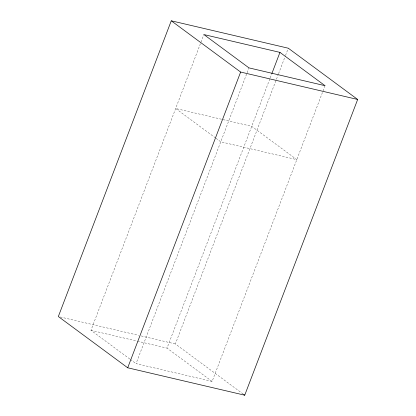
<?xml version="1.0" encoding="UTF-8"?>
<svg xmlns="http://www.w3.org/2000/svg" width="416" height="416" viewBox="0 0 416 416"><rect width="100%" height="100%" fill="white"/><g stroke="black" fill="none" stroke-linecap="round" stroke-linejoin="round"><path stroke-width="0.31" stroke-dasharray="2.08 1.56" d="M129.828 359.024L90.958 330.304L203.887 34.564M325.042 85.696L212.113 381.436L136.048 363.615L246.896 73.336M247.125 72.727L248.976 67.881M212.113 381.436L167.024 348.119L270.005 78.442M270.234 77.839L271.856 73.596M243.168 394.046L175.365 343.949L278.34 74.272M278.574 73.663L285.282 56.092M285.516 55.484L288.293 48.214M60.237 316.982L138.674 335.353M141.206 335.946L175.365 343.949M90.958 330.304L136.848 341.052M137.478 341.198L167.024 348.119M215.561 137.987L175.656 108.498L251.722 126.318L296.811 159.63L220.745 141.814L216.081 138.367M130.343 359.403L136.048 363.615"/><path stroke-width="0.62" d="M171.272 20.8L58.339 316.534L127.707 367.786L244.728 395.2L357.661 99.466L288.293 48.214L171.272 20.8L240.635 72.051L357.661 99.466M127.707 367.786L240.635 72.051M271.856 73.596L279.952 52.385L203.887 34.564L248.976 67.881L325.042 85.696L279.952 52.385M243.688 394.43L244.728 395.2"/></g></svg>
